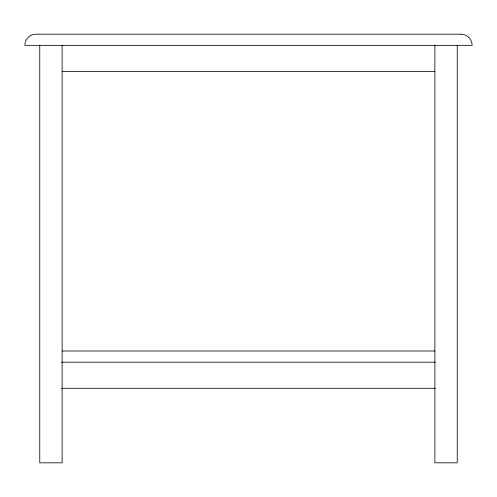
<?xml version="1.0" encoding="UTF-8"?>
<svg xmlns="http://www.w3.org/2000/svg" width="497" height="497" viewBox="0 0 497 497"><rect width="100%" height="100%" fill="white"/><g stroke="black" fill="none" stroke-linecap="round" stroke-linejoin="round"><path stroke-width="0.75" d="M62.125 71.444L434.875 71.444M62.125 351.006L434.875 351.006M61.647 362.189L435.353 362.189M61.647 388.281L435.353 388.281M457.24 45.351L457.24 462.831L434.875 462.831L434.875 45.351M62.125 45.351L62.125 462.831L39.76 462.831L39.76 45.351M460.967 34.169L36.032 34.169A11.182 11.182 0 0 0 24.85 45.351L472.15 45.351A11.182 11.182 0 0 0 460.967 34.169"/></g></svg>
